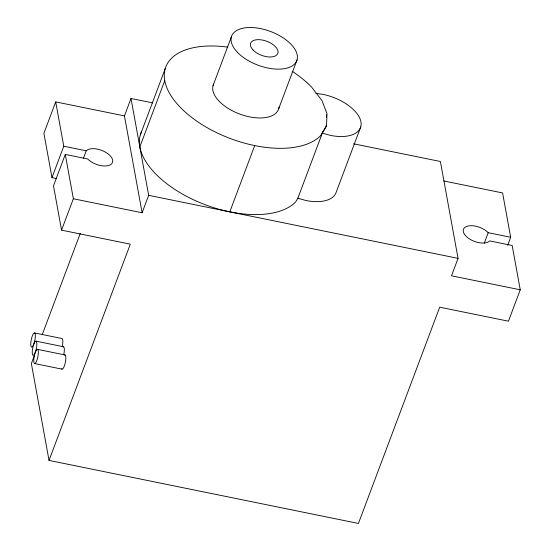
<?xml version="1.0" encoding="UTF-8"?>
<svg xmlns="http://www.w3.org/2000/svg" width="551" height="551" viewBox="0 0 551 551"><rect width="100%" height="100%" fill="white"/><g stroke="black" fill="none" stroke-linecap="round" stroke-linejoin="round"><path stroke-width="0.83" d="M326.158 125.105L326.089 126.82L322.321 133.142L330.311 135.367A36.263 18.734 20.6 0 0 360.946 121.847A36.263 18.734 20.6 0 0 322.824 94.324L315.84 93.436M326.467 117.411L326.564 114.842M55.699 101.894L63.778 146.222L86.245 150.802A14.505 7.494 20.6 0 1 106.598 152.841A14.505 7.494 20.6 0 1 108.891 165.424A14.505 7.494 20.6 0 1 87.747 159.012L65.28 154.432L73.359 198.759L142.117 212.769L124.45 115.903L55.699 101.894L43.901 133.287L51.98 177.615L56.14 178.462M51.98 177.615L63.778 146.222M65.28 154.432L53.481 185.825L61.56 230.153L130.311 244.162L49.032 460.416L358.419 523.45L439.705 307.196L508.456 321.205L520.254 289.812L512.168 245.484L489.701 240.904A14.505 7.494 20.6 0 1 469.356 238.858A14.505 7.494 20.6 0 1 467.062 226.282A14.505 7.494 20.6 0 1 488.207 232.694L510.674 237.274L507.65 245.319M83.525 158.047L86.245 150.802M61.56 230.153L73.359 198.759M34.389 355.512L31.366 363.55L49.032 460.416M42.241 334.609L80.315 233.314M124.45 115.903L131.007 98.464L152.751 102.892M140.319 134.926L165.224 68.655M164.749 80.625L139.837 146.897A85.584 44.204 20.6 0 0 208.498 205.929A85.584 44.204 20.6 0 0 295.639 201.955L297.85 198.25L322.755 131.978M142.117 212.769L148.667 195.329L131.007 98.464M213.072 85.557L231.42 36.724M229.795 211.859L254.707 145.588M278.682 108.747L297.037 59.914M360.74 126.923L336.268 192.03A36.263 18.734 20.6 0 1 305.833 200.474L297.85 198.25M353.639 143.818L440.394 161.498L458.053 258.364L451.503 275.803L520.254 289.812M484.274 243.156L488.207 232.694M443.899 180.983L502.588 192.94L510.674 237.274M148.667 195.329L458.053 258.364M34.568 332.949A7.253 1.839 -78.5 0 1 33.797 344.141A7.253 1.839 -78.5 0 1 30.787 343.018A7.253 1.839 -78.5 0 1 34.568 332.949L62.07 338.555A7.253 1.839 -78.5 0 1 62.291 346.29M36.063 341.159A7.253 1.839 -78.5 0 1 35.298 352.351A7.253 1.839 -78.5 0 1 32.282 351.228A7.253 1.839 -78.5 0 1 36.063 341.159L63.565 346.765M37.564 349.368A7.253 1.839 -78.5 0 1 36.793 360.561A7.253 1.839 -78.5 0 1 33.776 359.438A7.253 1.839 -78.5 0 1 37.564 349.368L65.066 354.975M34.527 363.543L62.029 369.142M139.685 146.001A85.584 44.204 20.6 0 1 141.469 131.834M63.062 346.834A7.253 1.839 -78.5 0 1 63.792 354.5M64.563 355.044A7.253 1.839 -78.5 0 1 65.287 362.71A7.253 1.839 -78.5 0 1 61.629 368.736M227.783 47.138A85.584 44.204 20.6 0 0 182.911 109.924A85.584 44.204 20.6 0 0 320.551 135.684L326.523 125.656L327.005 113.678L321.956 100.585L311.721 87.251A85.584 44.204 20.6 0 0 292.918 71.768M278.999 107.197A34.816 17.983 20.6 0 1 240.801 114.443A34.816 17.983 20.6 0 1 213.636 84.096M253.067 49.996A14.505 7.494 20.6 0 0 276.884 54.852A14.505 7.494 20.6 0 0 262.731 40.113A14.505 7.494 20.6 0 0 253.067 49.996M237.447 52.352A34.816 17.983 20.6 0 0 294.606 63.992A34.816 17.983 20.6 0 0 260.637 28.618A34.816 17.983 20.6 0 0 237.447 52.352"/></g></svg>
